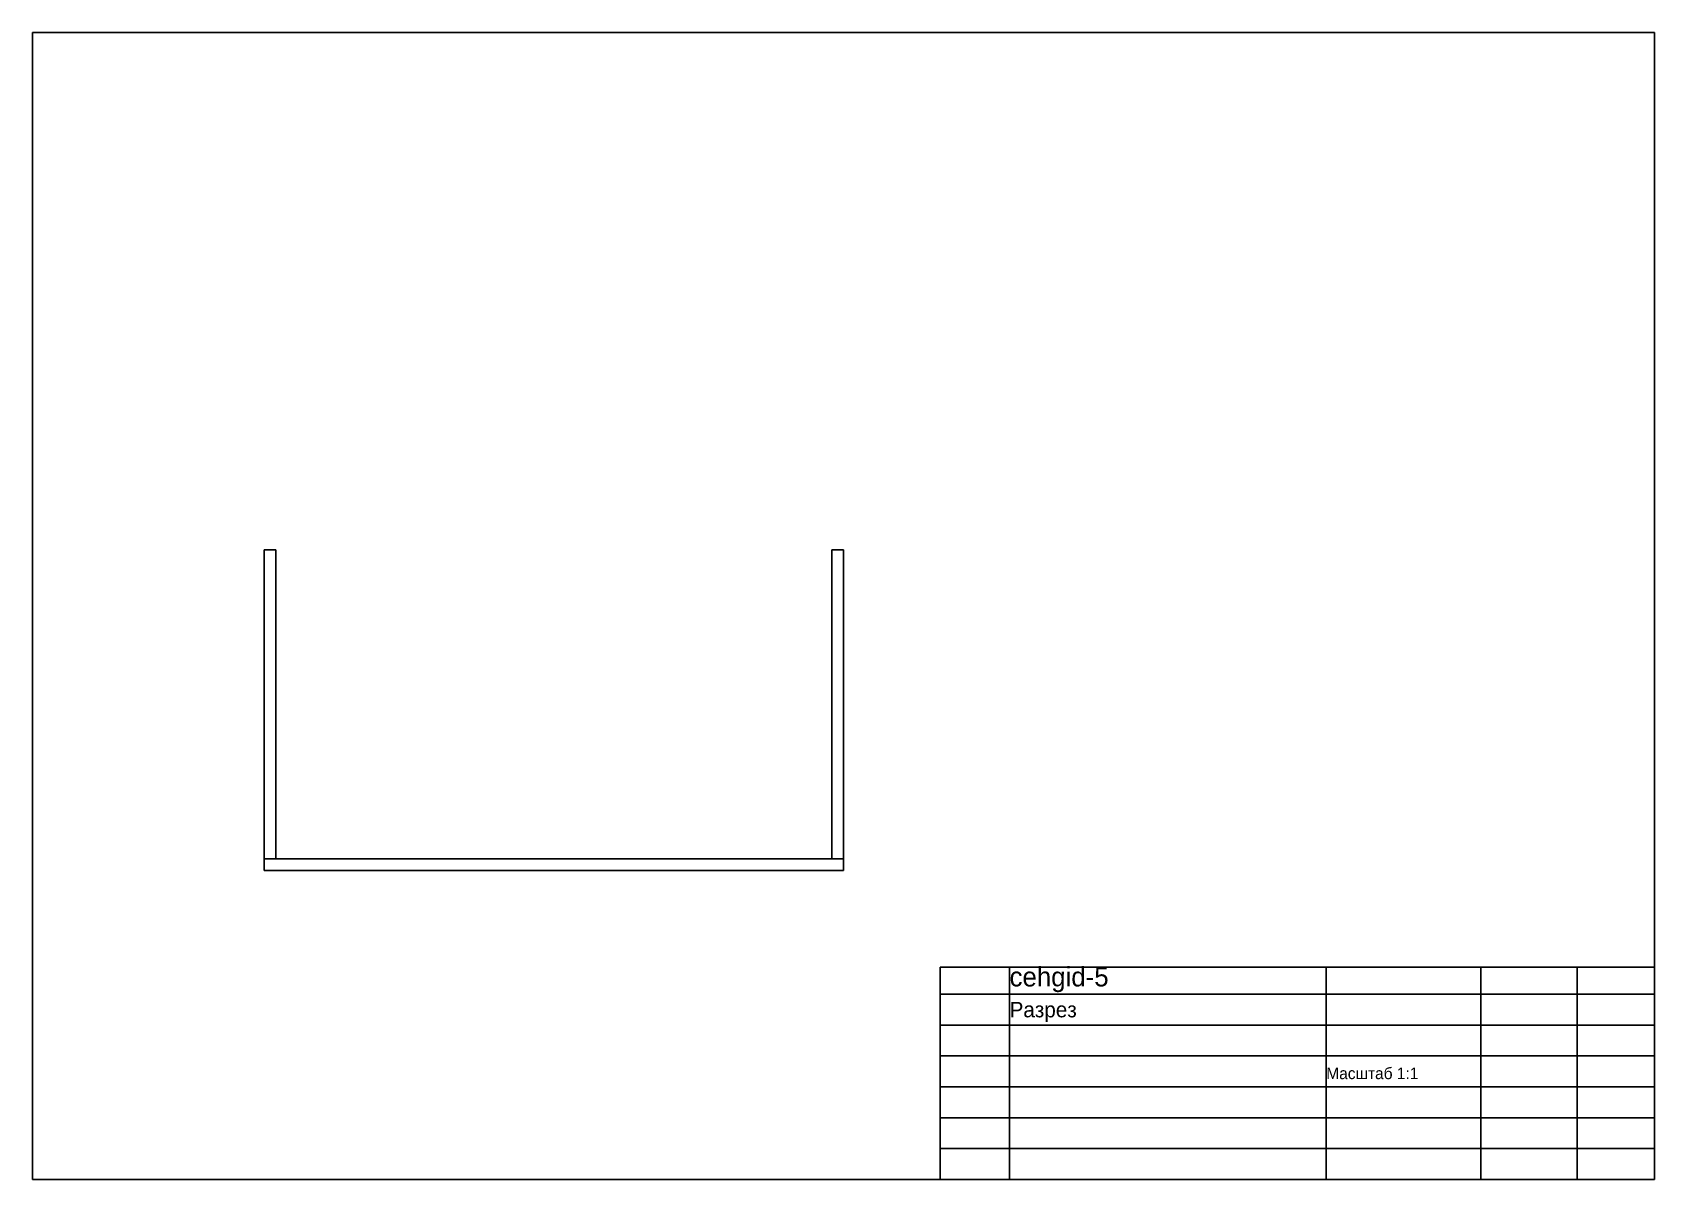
# Model space of a CAD drawing. Header units: metres. Extents: x 0 to 420, y 0 to 297.
import ezdxf

# ---------------------------------------------------------------- set-up
doc = ezdxf.new("R2010")
doc.units = ezdxf.units.M

msp = doc.modelspace()

# ---------------------------------------------------------------- linework, layer by layer
for p, q in [((420, 297), (0, 297)), ((0, 297), (0, 0)), ((420, 0), (420, 297)), ((63, 163), (60, 163)), ((60, 163), (60, 83)), ((63, 83), (63, 163)), ((210, 163), (207, 163)), ((207, 163), (207, 83)), ((210, 83), (210, 163)), ((210, 83), (60, 83)), ((60, 83), (60, 80)), ((60, 83), (63, 83)), ((60, 80), (210, 80)), ((207, 83), (210, 83)), ((210, 80), (210, 83)), ((420, 55), (235, 55)), ((235, 55), (235, 0)), ((253, 0), (253, 55)), ((335, 0), (335, 55)), ((375, 0), (375, 55)), ((400, 0), (400, 55)), ((420, 0), (420, 55)), ((235, 48), (420, 48)), ((235, 40), (420, 40)), ((235, 32), (420, 32)), ((235, 24), (420, 24)), ((235, 16), (420, 16)), ((235, 8), (420, 8)), ((0, 0), (420, 0)), ((235, 0), (420, 0))]:
    msp.add_line(p, q)

# ---------------------------------------------------------------- texts
for s, height, p in [('cehgid-5', 5, (253, 50)), ('Разрез', 4, (253, 42)), ('Масштаб 1:1', 3, (335, 26))]:
    msp.add_text(s, height=height).set_placement(p)

doc.saveas('drawing.dxf')
